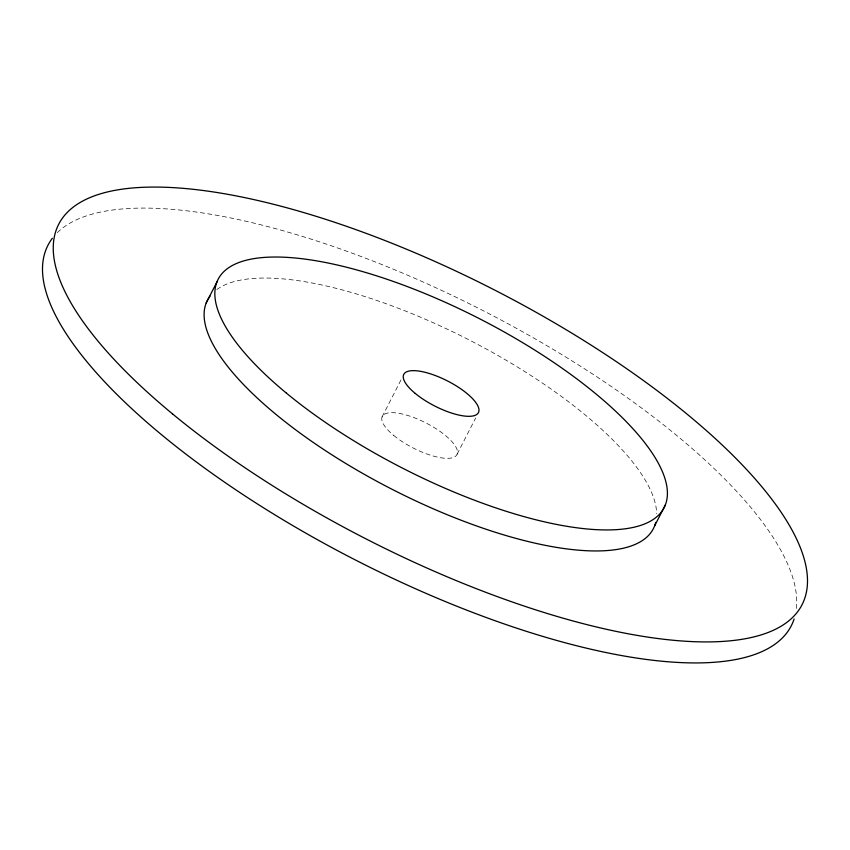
<?xml version="1.0" encoding="UTF-8"?>
<svg xmlns="http://www.w3.org/2000/svg" width="850" height="850" viewBox="0 0 850 850"><rect width="100%" height="100%" fill="white"/><g stroke="black" fill="none" stroke-linecap="round" stroke-linejoin="round"><path stroke-width="0.64" stroke-dasharray="4.25 3.19" d="M382.107 416.84L401.816 378.324M457.141 454.166L475.649 417.987M216.835 289.521A250.516 84.033 27.1 0 1 467.734 339.214A250.516 84.033 27.1 0 1 656.646 513.814M57.322 232.634A417.531 140.059 27.1 0 1 484.426 311.334A417.531 140.059 27.1 0 1 795.972 611.458M393.741 435.444A41.916 14.057 27.1 0 0 456.503 455.303A41.916 14.057 27.1 0 0 408.638 415.756A41.916 14.057 27.1 0 0 393.741 435.444"/><path stroke-width="1.27" d="M206.189 302.983L216.941 281.966M654.564 526.012L665.306 505.006M655.711 522.367A250.516 84.033 27.1 0 1 394.315 490.439A250.516 84.033 27.1 0 1 210.014 296.161M794.123 618.981A417.531 140.059 27.1 0 1 354.493 559.513A417.531 140.059 27.1 0 1 52.349 238.276M286.45 393.157A250.516 84.033 27.1 0 0 661.491 511.828A250.516 84.033 27.1 0 0 375.445 275.474A250.516 84.033 27.1 0 0 286.45 393.157M172.582 413.95A417.531 140.059 27.1 0 0 797.651 611.724A417.531 140.059 27.1 0 0 320.896 217.812A417.531 140.059 27.1 0 0 172.582 413.95M415.246 393.433A41.916 14.057 27.1 0 0 477.998 413.291A41.916 14.057 27.1 0 0 430.132 373.734A41.916 14.057 27.1 0 0 415.246 393.433"/></g></svg>
